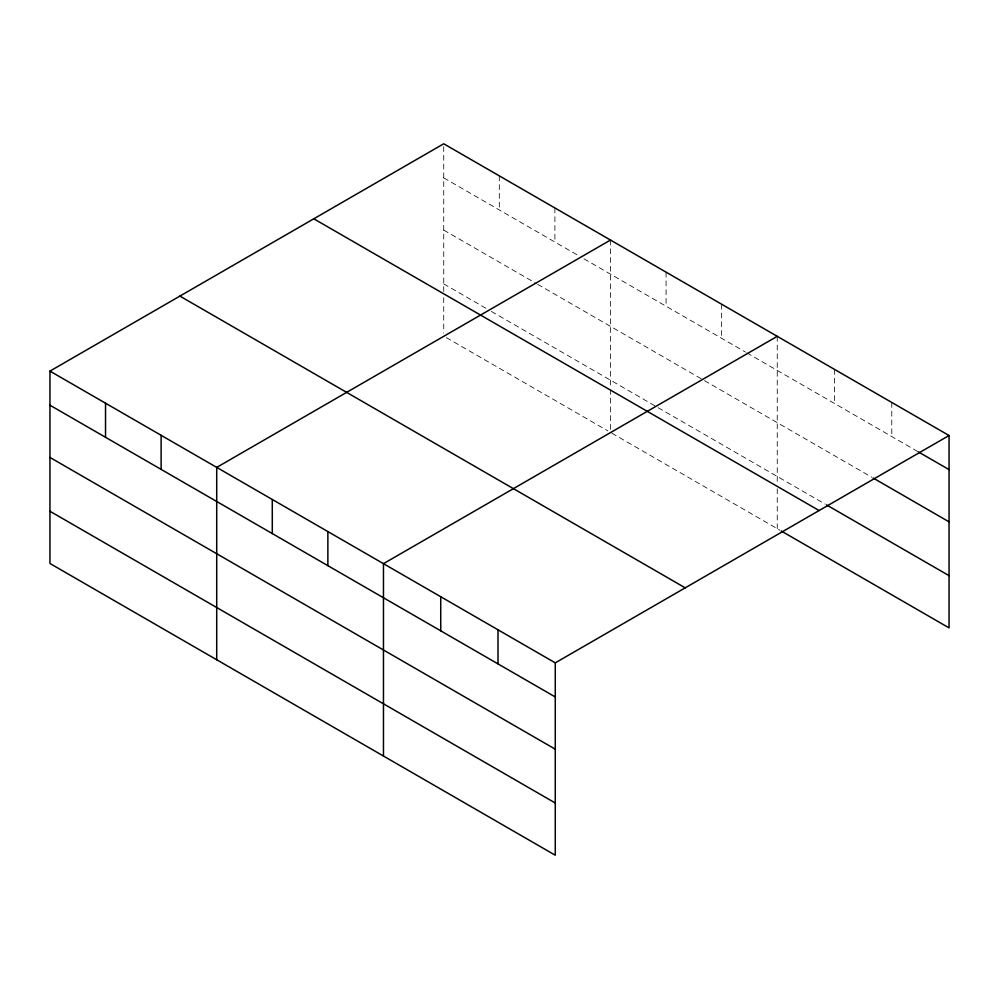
<?xml version="1.0" encoding="UTF-8"?>
<svg xmlns="http://www.w3.org/2000/svg" width="999" height="999" viewBox="0 0 999 999"><rect width="100%" height="100%" fill="white"/><g stroke="black" fill="none" stroke-linecap="round" stroke-linejoin="round"><path stroke-width="0.75" stroke-dasharray="5 3.75" d="M443.731 291.583L443.731 143.781M443.731 177.859L578.721 255.794M584.015 258.853L745.479 352.073M746.802 352.834L918.418 451.923M443.731 230.095L536.376 283.579M537.699 284.34L703.134 379.857M704.445 380.619L871.802 477.235M443.731 283.903L486.076 308.354M491.371 311.413L656.805 406.918M658.129 407.692L825.186 504.133M446.378 337.662L607.842 430.881M611.813 433.179L779.907 530.219M891.782 402.46L891.782 436.538M834.515 369.393L834.515 403.471M777.247 336.326L777.247 482.604M777.247 488.748L777.247 528.683M721.653 304.233L721.653 338.324M666.071 272.14L666.071 306.231M610.489 240.047L610.489 387.862M610.489 389.398L610.489 429.333M554.895 207.954L554.895 242.045M499.313 175.861L499.313 209.952M443.731 297.727L443.731 333.067"/><path stroke-width="1.5" d="M49.95 371.116L555.269 662.861L555.269 855.219L49.95 563.486L49.95 371.116L443.731 143.781L949.05 435.514L949.05 627.884L781.243 530.993M610.489 240.047L216.708 467.395L216.708 659.752M777.247 336.326L383.466 563.673L383.466 756.031M555.269 662.861L949.05 435.514M918.418 451.923L949.05 469.605M873.138 478.009L949.05 521.84M826.523 504.907L949.05 575.649M313.786 218.793L819.105 510.539M179.895 296.104L685.214 587.837M49.95 405.207L555.269 696.952M49.95 457.442L555.269 749.188M49.95 511.251L555.269 802.996M498.002 629.807L498.002 663.885M440.734 596.74L440.734 630.819M327.872 531.58L327.872 565.671M272.29 499.488L272.29 533.578M161.126 435.302L161.126 469.393M105.532 403.209L105.532 437.3"/></g></svg>
